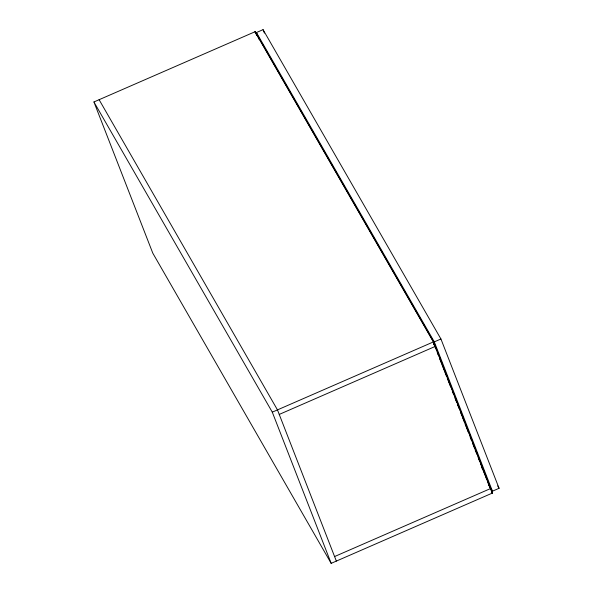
<?xml version="1.0" encoding="UTF-8"?>
<svg xmlns="http://www.w3.org/2000/svg" width="593" height="593" viewBox="0 0 593 593"><rect width="100%" height="100%" fill="white"/><g stroke="black" fill="none" stroke-linecap="round" stroke-linejoin="round"><path stroke-width="0.89" d="M93.924 101.966L255.205 31.659L433.572 341.842L492.442 493.042L331.168 563.35L152.801 253.167L93.924 101.966L272.291 412.15L331.168 563.35M259.119 39.442L256.435 32.541L263.055 29.65L440.933 338.988L499.076 488.298L492.449 491.182L488.765 484.77M272.291 412.15L433.572 341.842M256.435 32.541L434.313 341.879L440.933 338.988M279.244 414.425L435.336 346.379L433.705 343.918L435.166 346.453M334.585 556.553L490.678 488.506L488.832 485.304M497.69 485.889L499.076 488.298M489.41 486.675L490.507 488.58M491.523 491.441L492.442 493.042M99.113 99.706L277.472 409.889L336.35 561.089M434.313 341.879L492.449 491.182M492.272 493.117L433.394 341.924L255.034 31.733L255.62 33.245M434.209 344.703L435.892 349.01M437.226 352.457L438.234 355.044M439.576 358.483L441.251 362.79M441.926 364.517L444.276 370.543M444.943 372.271L446.618 376.577M447.292 378.297L450.643 386.91M452.326 391.217L453.667 394.664M455.009 398.111L456.684 402.417M457.351 404.137L459.034 408.444M460.376 411.89L462.051 416.197M462.718 417.924L464.401 422.231M465.068 423.951L468.426 432.564M470.101 436.871L471.442 440.317M472.784 443.764L474.459 448.071M475.134 449.79L476.809 454.097M478.151 457.544L479.826 461.851M480.5 463.57L485.193 475.63M485.867 477.358L486.868 479.937M487.876 482.524L489.218 485.971M481.664 467.091L482.672 469.678M263.055 29.65L264.404 33.104M255.205 31.659L256.68 35.439"/></g></svg>
